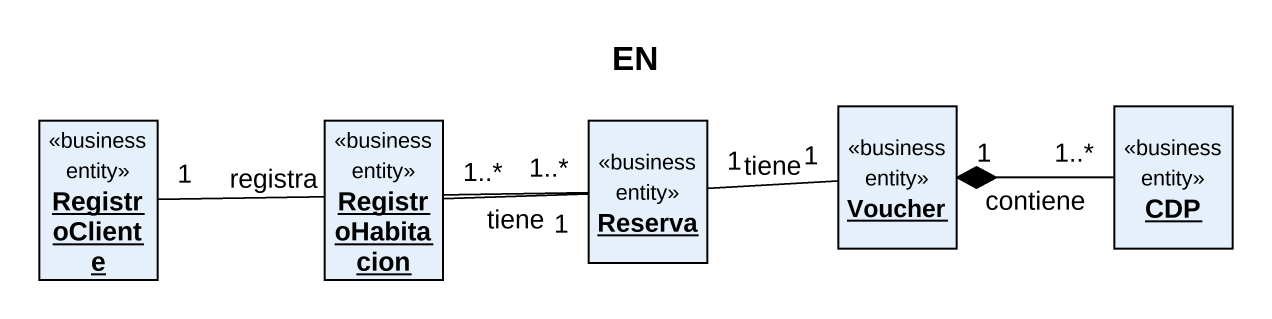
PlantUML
@startuml
title EN
hide circle
hide empty members
object RegistroCliente <<business entity>>
object RegistroHabitacion <<business entity>>
object Reserva <<business entity>>
object Voucher <<business entity>>
object CDP <<business entity>>
RegistroHabitacion "1..*" -right- "1" Reserva : tiene
Reserva "1..*" -left- "1" RegistroCliente : registra
Voucher "1" -left- "1" Reserva : tiene
CDP "1..*" -left-* "1" Voucher : contiene
@enduml
